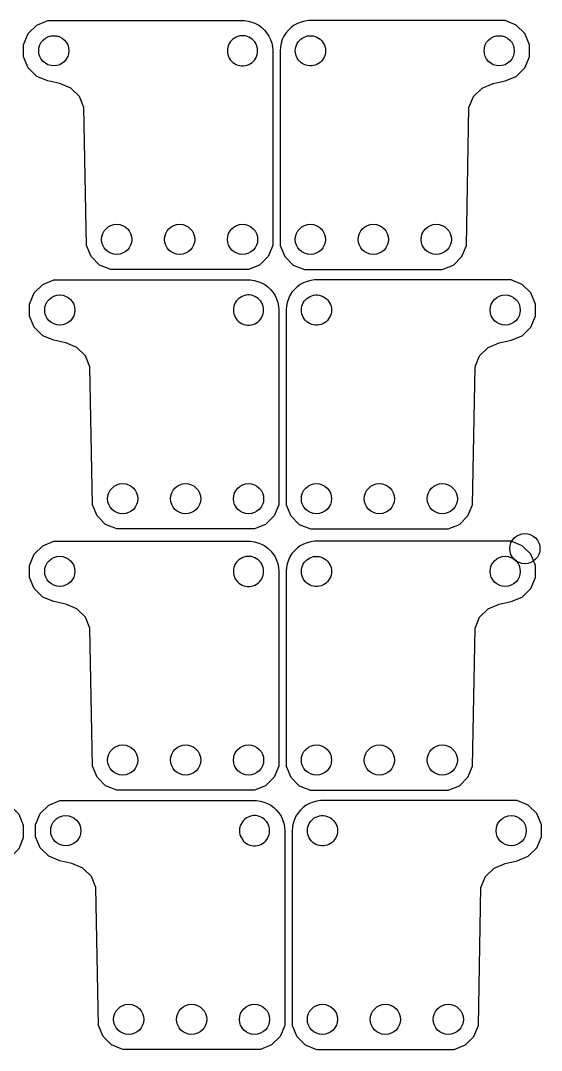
# Model space of a CAD drawing. Header units: millimetres. Extents: x 673 to 2234, y -140 to 410.
# Drawn here: x 1115 to 1218.5, y -75.2 to 129.5 of the extents above; entities that cross this region are included whole.
import ezdxf

# ---------------------------------------------------------------- set-up
doc = ezdxf.new("R2010")
doc.units = ezdxf.units.MM

msp = doc.modelspace()

# ---------------------------------------------------------------- linework, layer by layer
at = {"color": 7}
for p, q in [((1120.4, 129.53), (1159.47, 129.52)), ((1122.79, 129.53), (1159.47, 129.52)), ((1159.47, 129.52), (1160.22, 129.42)), ((1160.22, 129.42), (1160.95, 129.23)), ((1160.95, 129.23), (1161.65, 128.96)), ((1170.73, 129.23), (1170.03, 128.96)), ((1171.46, 129.42), (1170.73, 129.23)), ((1172.21, 129.52), (1171.46, 129.42)), ((1208.89, 129.53), (1172.21, 129.52)), ((1211.28, 129.53), (1172.21, 129.52)), ((1161.65, 128.96), (1162.31, 128.59)), ((1162.31, 128.59), (1162.92, 128.15)), ((1162.92, 128.15), (1163.47, 127.63)), ((1163.47, 127.63), (1163.95, 127.05)), ((1163.95, 127.05), (1164.35, 126.42)), ((1167.73, 127.05), (1167.32, 126.42)), ((1168.21, 127.63), (1167.73, 127.05)), ((1168.76, 128.15), (1168.21, 127.63)), ((1169.37, 128.59), (1168.76, 128.15)), ((1170.03, 128.96), (1169.37, 128.59)), ((1156.47, 124.97), (1156.31, 124.63)), ((1156.67, 125.29), (1156.47, 124.97)), ((1156.91, 125.58), (1156.67, 125.29)), ((1157.18, 125.84), (1156.91, 125.58)), ((1157.49, 126.06), (1157.18, 125.84)), ((1157.82, 126.24), (1157.49, 126.06)), ((1158.17, 126.38), (1157.82, 126.24)), ((1158.54, 126.47), (1158.17, 126.38)), ((1158.91, 126.52), (1158.54, 126.47)), ((1159.29, 126.52), (1158.91, 126.52)), ((1159.66, 126.47), (1159.29, 126.52)), ((1160.02, 126.38), (1159.66, 126.47)), ((1160.37, 126.24), (1160.02, 126.38)), ((1160.7, 126.06), (1160.37, 126.24)), ((1161.01, 125.84), (1160.7, 126.06)), ((1161.28, 125.58), (1161.01, 125.84)), ((1161.52, 125.29), (1161.28, 125.58)), ((1161.73, 124.97), (1161.52, 125.29)), ((1161.89, 124.63), (1161.73, 124.97)), ((1164.35, 126.42), (1164.68, 125.74)), ((1164.68, 125.74), (1164.91, 125.02)), ((1164.91, 125.02), (1165.05, 124.28)), ((1166.77, 125.02), (1166.63, 124.28)), ((1167, 125.74), (1166.77, 125.02)), ((1167.32, 126.42), (1167, 125.74)), ((1169.79, 124.63), (1169.95, 124.97)), ((1169.95, 124.97), (1170.16, 125.29)), ((1170.16, 125.29), (1170.4, 125.58)), ((1170.4, 125.58), (1170.67, 125.84)), ((1170.67, 125.84), (1170.97, 126.06)), ((1170.97, 126.06), (1171.31, 126.24)), ((1171.31, 126.24), (1171.66, 126.38)), ((1171.66, 126.38), (1172.02, 126.47)), ((1172.02, 126.47), (1172.39, 126.52)), ((1172.39, 126.52), (1172.77, 126.52)), ((1172.77, 126.52), (1173.14, 126.47)), ((1173.14, 126.47), (1173.51, 126.38)), ((1173.51, 126.38), (1173.86, 126.24)), ((1173.86, 126.24), (1174.19, 126.06)), ((1174.19, 126.06), (1174.49, 125.84)), ((1174.49, 125.84), (1174.77, 125.58)), ((1174.77, 125.58), (1175.01, 125.29)), ((1175.01, 125.29), (1175.21, 124.97)), ((1175.21, 124.97), (1175.37, 124.63)), ((1156.12, 123.9), (1156.1, 123.53)), ((1156.1, 123.53), (1156.12, 123.15)), ((1156.19, 124.27), (1156.12, 123.9)), ((1156.12, 123.15), (1156.19, 122.78)), ((1156.31, 124.63), (1156.19, 124.27)), ((1162, 124.27), (1161.89, 124.63)), ((1162.07, 123.9), (1162, 124.27)), ((1162, 122.78), (1162.07, 123.15)), ((1162.1, 123.53), (1162.07, 123.9)), ((1162.07, 123.15), (1162.1, 123.53)), ((1165.05, 124.28), (1165.1, 123.53)), ((1165.1, 123.53), (1165.1, 84.83)), ((1166.63, 124.28), (1166.58, 123.53)), ((1166.58, 123.53), (1166.58, 84.83)), ((1169.58, 123.53), (1169.61, 123.9)), ((1169.61, 123.15), (1169.58, 123.53)), ((1169.61, 123.9), (1169.68, 124.27)), ((1169.68, 122.78), (1169.61, 123.15)), ((1169.68, 124.27), (1169.79, 124.63)), ((1175.37, 124.63), (1175.49, 124.27)), ((1175.49, 124.27), (1175.56, 123.9)), ((1175.56, 123.15), (1175.49, 122.78)), ((1175.56, 123.9), (1175.58, 123.53)), ((1175.58, 123.53), (1175.56, 123.15)), ((1156.19, 122.78), (1156.31, 122.42)), ((1156.31, 122.42), (1156.47, 122.08)), ((1156.47, 122.08), (1156.67, 121.76)), ((1156.67, 121.76), (1156.91, 121.47)), ((1156.91, 121.47), (1157.18, 121.22)), ((1157.18, 121.22), (1157.49, 120.99)), ((1157.49, 120.99), (1157.82, 120.81)), ((1157.82, 120.81), (1158.17, 120.67)), ((1160.02, 120.67), (1160.37, 120.81)), ((1160.37, 120.81), (1160.7, 120.99)), ((1160.7, 120.99), (1161.01, 121.22)), ((1161.01, 121.22), (1161.28, 121.47)), ((1161.28, 121.47), (1161.52, 121.76)), ((1161.52, 121.76), (1161.73, 122.08)), ((1161.73, 122.08), (1161.89, 122.42)), ((1161.89, 122.42), (1162, 122.78)), ((1169.79, 122.42), (1169.68, 122.78)), ((1169.95, 122.08), (1169.79, 122.42)), ((1170.16, 121.76), (1169.95, 122.08)), ((1170.4, 121.47), (1170.16, 121.76)), ((1170.67, 121.22), (1170.4, 121.47)), ((1170.97, 120.99), (1170.67, 121.22)), ((1171.31, 120.81), (1170.97, 120.99)), ((1171.66, 120.67), (1171.31, 120.81)), ((1173.86, 120.81), (1173.51, 120.67)), ((1174.19, 120.99), (1173.86, 120.81)), ((1174.49, 121.22), (1174.19, 120.99)), ((1174.77, 121.47), (1174.49, 121.22)), ((1175.01, 121.76), (1174.77, 121.47)), ((1175.21, 122.08), (1175.01, 121.76)), ((1175.37, 122.42), (1175.21, 122.08)), ((1175.49, 122.78), (1175.37, 122.42)), ((1158.17, 120.67), (1158.54, 120.58)), ((1158.54, 120.58), (1158.91, 120.53)), ((1158.91, 120.53), (1159.29, 120.53)), ((1159.29, 120.53), (1159.66, 120.58)), ((1159.66, 120.58), (1160.02, 120.67)), ((1172.02, 120.58), (1171.66, 120.67)), ((1172.39, 120.53), (1172.02, 120.58)), ((1172.77, 120.53), (1172.39, 120.53)), ((1173.14, 120.58), (1172.77, 120.53)), ((1173.51, 120.67), (1173.14, 120.58)), ((1121.6, 77.98), (1160.67, 77.97)), ((1123.98, 77.98), (1160.67, 77.97)), ((1160.67, 77.97), (1161.41, 77.88)), ((1161.41, 77.88), (1162.14, 77.69)), ((1172.65, 77.88), (1171.92, 77.69)), ((1173.4, 77.97), (1172.65, 77.88)), ((1210.08, 77.98), (1173.4, 77.97)), ((1212.47, 77.98), (1173.4, 77.97)), ((1162.14, 77.69), (1162.85, 77.41)), ((1162.85, 77.41), (1163.51, 77.05)), ((1163.51, 77.05), (1164.12, 76.6)), ((1164.12, 76.6), (1164.66, 76.09)), ((1164.66, 76.09), (1165.14, 75.51)), ((1169.4, 76.09), (1168.92, 75.51)), ((1169.95, 76.6), (1169.4, 76.09)), ((1170.56, 77.05), (1169.95, 76.6)), ((1171.22, 77.41), (1170.56, 77.05)), ((1171.92, 77.69), (1171.22, 77.41)), ((1157.86, 73.74), (1157.66, 73.43)), ((1158.1, 74.03), (1157.86, 73.74)), ((1158.38, 74.29), (1158.1, 74.03)), ((1158.68, 74.51), (1158.38, 74.29)), ((1159.01, 74.7), (1158.68, 74.51)), ((1159.36, 74.83), (1159.01, 74.7)), ((1159.73, 74.93), (1159.36, 74.83)), ((1160.1, 74.98), (1159.73, 74.93)), ((1160.48, 74.98), (1160.1, 74.98)), ((1160.85, 74.93), (1160.48, 74.98)), ((1161.22, 74.83), (1160.85, 74.93)), ((1161.57, 74.7), (1161.22, 74.83)), ((1161.9, 74.51), (1161.57, 74.7)), ((1162.2, 74.29), (1161.9, 74.51)), ((1162.48, 74.03), (1162.2, 74.29)), ((1162.72, 73.74), (1162.48, 74.03)), ((1162.92, 73.43), (1162.72, 73.74)), ((1165.14, 75.51), (1165.55, 74.87)), ((1165.55, 74.87), (1165.87, 74.19)), ((1165.87, 74.19), (1166.1, 73.47)), ((1168.2, 74.19), (1167.96, 73.47)), ((1168.52, 74.87), (1168.2, 74.19)), ((1168.92, 75.51), (1168.52, 74.87)), ((1171.15, 73.43), (1171.35, 73.74)), ((1171.35, 73.74), (1171.59, 74.03)), ((1171.59, 74.03), (1171.86, 74.29)), ((1171.86, 74.29), (1172.17, 74.51)), ((1172.17, 74.51), (1172.5, 74.7)), ((1172.5, 74.7), (1172.85, 74.83)), ((1172.85, 74.83), (1173.21, 74.93)), ((1173.21, 74.93), (1173.59, 74.98)), ((1173.59, 74.98), (1173.96, 74.98)), ((1173.96, 74.98), (1174.34, 74.93)), ((1174.34, 74.93), (1174.7, 74.83)), ((1174.7, 74.83), (1175.05, 74.7)), ((1175.05, 74.7), (1175.38, 74.51)), ((1175.38, 74.51), (1175.69, 74.29)), ((1175.69, 74.29), (1175.96, 74.03)), ((1175.96, 74.03), (1176.2, 73.74)), ((1176.2, 73.74), (1176.4, 73.43)), ((1157.31, 72.36), (1157.29, 71.98)), ((1157.29, 71.98), (1157.31, 71.61)), ((1157.38, 72.73), (1157.31, 72.36)), ((1157.5, 73.09), (1157.38, 72.73)), ((1157.66, 73.43), (1157.5, 73.09)), ((1163.08, 73.09), (1162.92, 73.43)), ((1163.2, 72.73), (1163.08, 73.09)), ((1163.27, 72.36), (1163.2, 72.73)), ((1163.29, 71.98), (1163.27, 72.36)), ((1163.27, 71.61), (1163.29, 71.98)), ((1166.1, 73.47), (1166.24, 72.73)), ((1166.24, 72.73), (1166.29, 71.98)), ((1166.29, 71.98), (1166.29, 33.29)), ((1167.82, 72.73), (1167.78, 71.98)), ((1167.78, 71.98), (1167.78, 33.29)), ((1167.96, 73.47), (1167.82, 72.73)), ((1170.78, 71.98), (1170.8, 72.36)), ((1170.8, 71.61), (1170.78, 71.98)), ((1170.8, 72.36), (1170.87, 72.73)), ((1170.87, 72.73), (1170.99, 73.09)), ((1170.99, 73.09), (1171.15, 73.43)), ((1176.4, 73.43), (1176.57, 73.09)), ((1176.57, 73.09), (1176.68, 72.73)), ((1176.68, 72.73), (1176.75, 72.36)), ((1176.75, 72.36), (1176.78, 71.98)), ((1176.78, 71.98), (1176.75, 71.61)), ((1157.31, 71.61), (1157.38, 71.24)), ((1157.38, 71.24), (1157.5, 70.88)), ((1157.5, 70.88), (1157.66, 70.54)), ((1157.66, 70.54), (1157.86, 70.22)), ((1157.86, 70.22), (1158.1, 69.93)), ((1158.1, 69.93), (1158.38, 69.67)), ((1158.38, 69.67), (1158.68, 69.45)), ((1161.9, 69.45), (1162.2, 69.67)), ((1162.2, 69.67), (1162.48, 69.93)), ((1162.48, 69.93), (1162.72, 70.22)), ((1162.72, 70.22), (1162.92, 70.54)), ((1162.92, 70.54), (1163.08, 70.88)), ((1163.08, 70.88), (1163.2, 71.24)), ((1163.2, 71.24), (1163.27, 71.61)), ((1170.87, 71.24), (1170.8, 71.61)), ((1170.99, 70.88), (1170.87, 71.24)), ((1171.15, 70.54), (1170.99, 70.88)), ((1171.35, 70.22), (1171.15, 70.54)), ((1171.59, 69.93), (1171.35, 70.22)), ((1171.86, 69.67), (1171.59, 69.93)), ((1172.17, 69.45), (1171.86, 69.67)), ((1175.69, 69.67), (1175.38, 69.45)), ((1175.96, 69.93), (1175.69, 69.67)), ((1176.2, 70.22), (1175.96, 69.93)), ((1176.4, 70.54), (1176.2, 70.22)), ((1176.57, 70.88), (1176.4, 70.54)), ((1176.68, 71.24), (1176.57, 70.88)), ((1176.75, 71.61), (1176.68, 71.24)), ((1158.68, 69.45), (1159.01, 69.27)), ((1159.01, 69.27), (1159.36, 69.13)), ((1159.36, 69.13), (1159.73, 69.03)), ((1159.73, 69.03), (1160.1, 68.99)), ((1160.1, 68.99), (1160.48, 68.99)), ((1160.48, 68.99), (1160.85, 69.03)), ((1160.85, 69.03), (1161.22, 69.13)), ((1161.22, 69.13), (1161.57, 69.27)), ((1161.57, 69.27), (1161.9, 69.45)), ((1172.5, 69.27), (1172.17, 69.45)), ((1172.85, 69.13), (1172.5, 69.27)), ((1173.21, 69.03), (1172.85, 69.13)), ((1173.59, 68.99), (1173.21, 69.03)), ((1173.96, 68.99), (1173.59, 68.99)), ((1174.34, 69.03), (1173.96, 68.99)), ((1174.7, 69.13), (1174.34, 69.03)), ((1175.05, 69.27), (1174.7, 69.13)), ((1175.38, 69.45), (1175.05, 69.27)), ((1121.6, 26.03), (1160.67, 26.02)), ((1123.98, 26.03), (1160.67, 26.02)), ((1160.67, 26.02), (1161.41, 25.92)), ((1161.41, 25.92), (1162.14, 25.74)), ((1162.14, 25.74), (1162.85, 25.46)), ((1162.85, 25.46), (1163.51, 25.1)), ((1163.51, 25.1), (1164.12, 24.65)), ((1164.12, 24.65), (1164.66, 24.14)), ((1169.95, 24.65), (1169.4, 24.14)), ((1170.56, 25.1), (1169.95, 24.65)), ((1171.22, 25.46), (1170.56, 25.1)), ((1171.92, 25.74), (1171.22, 25.46)), ((1172.65, 25.92), (1171.92, 25.74)), ((1173.4, 26.02), (1172.65, 25.92)), ((1210.08, 26.03), (1173.4, 26.02)), ((1212.47, 26.03), (1173.4, 26.02)), ((1158.68, 22.56), (1158.38, 22.34)), ((1159.01, 22.74), (1158.68, 22.56)), ((1159.36, 22.88), (1159.01, 22.74)), ((1159.73, 22.98), (1159.36, 22.88)), ((1160.1, 23.02), (1159.73, 22.98)), ((1160.48, 23.02), (1160.1, 23.02)), ((1160.85, 22.98), (1160.48, 23.02)), ((1161.22, 22.88), (1160.85, 22.98)), ((1161.57, 22.74), (1161.22, 22.88)), ((1161.9, 22.56), (1161.57, 22.74)), ((1162.2, 22.34), (1161.9, 22.56)), ((1164.66, 24.14), (1165.14, 23.56)), ((1165.14, 23.56), (1165.55, 22.92)), ((1165.55, 22.92), (1165.87, 22.24)), ((1168.52, 22.92), (1168.2, 22.24)), ((1168.92, 23.56), (1168.52, 22.92)), ((1169.4, 24.14), (1168.92, 23.56)), ((1171.86, 22.34), (1172.17, 22.56)), ((1172.17, 22.56), (1172.5, 22.74)), ((1172.5, 22.74), (1172.85, 22.88)), ((1172.85, 22.88), (1173.21, 22.98)), ((1173.21, 22.98), (1173.59, 23.02)), ((1173.59, 23.02), (1173.96, 23.02)), ((1173.96, 23.02), (1174.34, 22.98)), ((1174.34, 22.98), (1174.7, 22.88)), ((1174.7, 22.88), (1175.05, 22.74)), ((1175.05, 22.74), (1175.38, 22.56)), ((1175.38, 22.56), (1175.69, 22.34)), ((1157.38, 20.78), (1157.31, 20.41)), ((1157.5, 21.13), (1157.38, 20.78)), ((1157.66, 21.47), (1157.5, 21.13)), ((1157.86, 21.79), (1157.66, 21.47)), ((1158.1, 22.08), (1157.86, 21.79)), ((1158.38, 22.34), (1158.1, 22.08)), ((1162.48, 22.08), (1162.2, 22.34)), ((1162.72, 21.79), (1162.48, 22.08)), ((1162.92, 21.47), (1162.72, 21.79)), ((1163.08, 21.13), (1162.92, 21.47)), ((1163.2, 20.78), (1163.08, 21.13)), ((1163.27, 20.41), (1163.2, 20.78)), ((1165.87, 22.24), (1166.1, 21.52)), ((1166.1, 21.52), (1166.24, 20.78)), ((1166.24, 20.78), (1166.29, 20.03)), ((1167.82, 20.78), (1167.78, 20.03)), ((1167.96, 21.52), (1167.82, 20.78)), ((1168.2, 22.24), (1167.96, 21.52)), ((1170.8, 20.41), (1170.87, 20.78)), ((1170.87, 20.78), (1170.99, 21.13)), ((1170.99, 21.13), (1171.15, 21.47)), ((1171.15, 21.47), (1171.35, 21.79)), ((1171.35, 21.79), (1171.59, 22.08)), ((1171.59, 22.08), (1171.86, 22.34)), ((1175.69, 22.34), (1175.96, 22.08)), ((1175.96, 22.08), (1176.2, 21.79)), ((1176.2, 21.79), (1176.4, 21.47)), ((1176.4, 21.47), (1176.57, 21.13)), ((1176.57, 21.13), (1176.68, 20.78)), ((1176.68, 20.78), (1176.75, 20.41)), ((1157.31, 20.41), (1157.29, 20.03)), ((1157.29, 20.03), (1157.31, 19.65)), ((1157.31, 19.65), (1157.38, 19.28)), ((1157.38, 19.28), (1157.5, 18.92)), ((1157.5, 18.92), (1157.66, 18.58)), ((1157.66, 18.58), (1157.86, 18.27)), ((1162.72, 18.27), (1162.92, 18.58)), ((1162.92, 18.58), (1163.08, 18.92)), ((1163.08, 18.92), (1163.2, 19.28)), ((1163.2, 19.28), (1163.27, 19.65)), ((1163.29, 20.03), (1163.27, 20.41)), ((1163.27, 19.65), (1163.29, 20.03)), ((1166.29, 20.03), (1166.29, -18.66)), ((1167.78, 20.03), (1167.78, -18.66)), ((1170.78, 20.03), (1170.8, 20.41)), ((1170.8, 19.65), (1170.78, 20.03)), ((1170.87, 19.28), (1170.8, 19.65)), ((1170.99, 18.92), (1170.87, 19.28)), ((1171.15, 18.58), (1170.99, 18.92)), ((1171.35, 18.27), (1171.15, 18.58)), ((1176.4, 18.58), (1176.2, 18.27)), ((1176.57, 18.92), (1176.4, 18.58)), ((1176.68, 19.28), (1176.57, 18.92)), ((1176.75, 19.65), (1176.68, 19.28)), ((1176.75, 20.41), (1176.78, 20.03)), ((1176.78, 20.03), (1176.75, 19.65)), ((1157.86, 18.27), (1158.1, 17.98)), ((1158.1, 17.98), (1158.38, 17.72)), ((1158.38, 17.72), (1158.68, 17.5)), ((1158.68, 17.5), (1159.01, 17.31)), ((1159.01, 17.31), (1159.36, 17.18)), ((1159.36, 17.18), (1159.73, 17.08)), ((1159.73, 17.08), (1160.1, 17.04)), ((1160.1, 17.04), (1160.48, 17.04)), ((1160.48, 17.04), (1160.85, 17.08)), ((1160.85, 17.08), (1161.22, 17.18)), ((1161.22, 17.18), (1161.57, 17.31)), ((1161.57, 17.31), (1161.9, 17.5)), ((1161.9, 17.5), (1162.2, 17.72)), ((1162.2, 17.72), (1162.48, 17.98)), ((1162.48, 17.98), (1162.72, 18.27)), ((1171.59, 17.98), (1171.35, 18.27)), ((1171.86, 17.72), (1171.59, 17.98)), ((1172.17, 17.5), (1171.86, 17.72)), ((1172.5, 17.31), (1172.17, 17.5)), ((1172.85, 17.18), (1172.5, 17.31)), ((1173.21, 17.08), (1172.85, 17.18)), ((1173.59, 17.04), (1173.21, 17.08)), ((1173.96, 17.04), (1173.59, 17.04)), ((1174.34, 17.08), (1173.96, 17.04)), ((1174.7, 17.18), (1174.34, 17.08)), ((1175.05, 17.31), (1174.7, 17.18)), ((1175.38, 17.5), (1175.05, 17.31)), ((1175.69, 17.72), (1175.38, 17.5)), ((1175.96, 17.98), (1175.69, 17.72)), ((1176.2, 18.27), (1175.96, 17.98)), ((1122.79, -25.52), (1161.86, -25.53)), ((1125.18, -25.52), (1161.86, -25.53)), ((1161.86, -25.53), (1162.61, -25.62)), ((1162.61, -25.62), (1163.34, -25.81)), ((1163.34, -25.81), (1164.04, -26.09)), ((1164.04, -26.09), (1164.7, -26.45)), ((1164.7, -26.45), (1165.31, -26.89)), ((1171.75, -26.45), (1171.14, -26.89)), ((1172.41, -26.09), (1171.75, -26.45)), ((1173.12, -25.81), (1172.41, -26.09)), ((1173.85, -25.62), (1173.12, -25.81)), ((1174.59, -25.53), (1173.85, -25.62)), ((1211.28, -25.52), (1174.59, -25.53)), ((1213.66, -25.52), (1174.59, -25.53)), ((1160.92, -28.57), (1160.56, -28.66)), ((1161.3, -28.52), (1160.92, -28.57)), ((1161.67, -28.52), (1161.3, -28.52)), ((1162.05, -28.57), (1161.67, -28.52)), ((1162.41, -28.66), (1162.05, -28.57)), ((1165.31, -26.89), (1165.86, -27.41)), ((1165.86, -27.41), (1166.34, -27.99)), ((1166.34, -27.99), (1166.74, -28.63)), ((1166.74, -28.63), (1167.06, -29.31)), ((1169.71, -28.63), (1169.39, -29.31)), ((1170.12, -27.99), (1169.71, -28.63)), ((1170.6, -27.41), (1170.12, -27.99)), ((1171.14, -26.89), (1170.6, -27.41)), ((1174.04, -28.66), (1174.41, -28.57)), ((1174.41, -28.57), (1174.78, -28.52)), ((1174.78, -28.52), (1175.16, -28.52)), ((1175.16, -28.52), (1175.53, -28.57)), ((1175.53, -28.57), (1175.9, -28.66)), ((1158.69, -30.41), (1158.58, -30.77)), ((1158.86, -30.07), (1158.69, -30.41)), ((1159.06, -29.75), (1158.86, -30.07)), ((1159.3, -29.46), (1159.06, -29.75)), ((1159.57, -29.21), (1159.3, -29.46)), ((1159.88, -28.98), (1159.57, -29.21)), ((1160.21, -28.8), (1159.88, -28.98)), ((1160.56, -28.66), (1160.21, -28.8)), ((1162.76, -28.8), (1162.41, -28.66)), ((1163.09, -28.98), (1162.76, -28.8)), ((1163.4, -29.21), (1163.09, -28.98)), ((1163.67, -29.46), (1163.4, -29.21)), ((1163.91, -29.75), (1163.67, -29.46)), ((1164.11, -30.07), (1163.91, -29.75)), ((1164.27, -30.41), (1164.11, -30.07)), ((1164.39, -30.77), (1164.27, -30.41)), ((1167.06, -29.31), (1167.3, -30.02)), ((1167.3, -30.02), (1167.44, -30.76)), ((1169.16, -30.02), (1169.02, -30.76)), ((1169.39, -29.31), (1169.16, -30.02)), ((1172.06, -30.77), (1172.18, -30.41)), ((1172.18, -30.41), (1172.34, -30.07)), ((1172.34, -30.07), (1172.54, -29.75)), ((1172.54, -29.75), (1172.78, -29.46)), ((1172.78, -29.46), (1173.06, -29.21)), ((1173.06, -29.21), (1173.36, -28.98)), ((1173.36, -28.98), (1173.69, -28.8)), ((1173.69, -28.8), (1174.04, -28.66)), ((1175.9, -28.66), (1176.25, -28.8)), ((1176.25, -28.8), (1176.58, -28.98)), ((1176.58, -28.98), (1176.88, -29.21)), ((1176.88, -29.21), (1177.16, -29.46)), ((1177.16, -29.46), (1177.4, -29.75)), ((1177.4, -29.75), (1177.6, -30.07)), ((1177.6, -30.07), (1177.76, -30.41)), ((1177.76, -30.41), (1177.88, -30.77)), ((1158.51, -31.14), (1158.48, -31.52)), ((1158.48, -31.52), (1158.51, -31.89)), ((1158.58, -30.77), (1158.51, -31.14)), ((1158.51, -31.89), (1158.58, -32.26)), ((1158.58, -32.26), (1158.69, -32.62)), ((1158.69, -32.62), (1158.86, -32.96)), ((1164.11, -32.96), (1164.27, -32.62)), ((1164.27, -32.62), (1164.39, -32.26)), ((1164.46, -31.14), (1164.39, -30.77)), ((1164.39, -32.26), (1164.46, -31.89)), ((1164.48, -31.52), (1164.46, -31.14)), ((1164.46, -31.89), (1164.48, -31.52)), ((1167.44, -30.76), (1167.48, -31.52)), ((1167.48, -31.52), (1167.48, -70.21)), ((1169.02, -30.76), (1168.97, -31.52)), ((1168.97, -31.52), (1168.97, -70.21)), ((1171.97, -31.52), (1171.99, -31.14)), ((1171.99, -31.89), (1171.97, -31.52)), ((1171.99, -31.14), (1172.06, -30.77)), ((1172.06, -32.26), (1171.99, -31.89)), ((1172.18, -32.62), (1172.06, -32.26)), ((1172.34, -32.96), (1172.18, -32.62)), ((1177.76, -32.62), (1177.6, -32.96)), ((1177.88, -32.26), (1177.76, -32.62)), ((1177.88, -30.77), (1177.95, -31.14)), ((1177.95, -31.89), (1177.88, -32.26)), ((1177.95, -31.14), (1177.97, -31.52)), ((1177.97, -31.52), (1177.95, -31.89)), ((1158.86, -32.96), (1159.06, -33.28)), ((1159.06, -33.28), (1159.3, -33.57)), ((1159.3, -33.57), (1159.57, -33.83)), ((1159.57, -33.83), (1159.88, -34.05)), ((1159.88, -34.05), (1160.21, -34.23)), ((1160.21, -34.23), (1160.56, -34.37)), ((1160.56, -34.37), (1160.92, -34.46)), ((1160.92, -34.46), (1161.3, -34.51)), ((1161.3, -34.51), (1161.67, -34.51)), ((1161.67, -34.51), (1162.05, -34.46)), ((1162.05, -34.46), (1162.41, -34.37)), ((1162.41, -34.37), (1162.76, -34.23)), ((1162.76, -34.23), (1163.09, -34.05)), ((1163.09, -34.05), (1163.4, -33.83)), ((1163.4, -33.83), (1163.67, -33.57)), ((1163.67, -33.57), (1163.91, -33.28)), ((1163.91, -33.28), (1164.11, -32.96)), ((1172.54, -33.28), (1172.34, -32.96)), ((1172.78, -33.57), (1172.54, -33.28)), ((1173.06, -33.83), (1172.78, -33.57)), ((1173.36, -34.05), (1173.06, -33.83)), ((1173.69, -34.23), (1173.36, -34.05)), ((1174.04, -34.37), (1173.69, -34.23)), ((1174.41, -34.46), (1174.04, -34.37)), ((1174.78, -34.51), (1174.41, -34.46)), ((1175.16, -34.51), (1174.78, -34.51)), ((1175.53, -34.46), (1175.16, -34.51)), ((1175.9, -34.37), (1175.53, -34.46)), ((1176.25, -34.23), (1175.9, -34.37)), ((1176.58, -34.05), (1176.25, -34.23)), ((1176.88, -33.83), (1176.58, -34.05)), ((1177.16, -33.57), (1176.88, -33.83)), ((1177.4, -33.28), (1177.16, -33.57)), ((1177.6, -32.96), (1177.4, -33.28))]:
    msp.add_line(p, q, dxfattribs=at)
for points in [[(1165.1, 84.83), (1164.18, 82.63), (1162.5, 80.94), (1160.29, 80.03), (1132.9, 80.03), (1130.7, 80.94), (1129.01, 82.63), (1128.1, 84.83), (1127.6, 112.22), (1126.68, 114.43), (1125, 116.11), (1122.79, 117.03), (1120.4, 117.53), (1118.2, 118.44), (1116.51, 120.13), (1115.6, 122.33), (1115.6, 124.72), (1116.51, 126.93), (1118.2, 128.61), (1120.4, 129.53), (1122.79, 129.53)], [(1166.58, 84.83), (1167.5, 82.63), (1169.18, 80.94), (1171.39, 80.03), (1198.78, 80.03), (1200.98, 80.94), (1202.67, 82.63), (1203.58, 84.83), (1204.08, 112.22), (1205, 114.43), (1206.68, 116.11), (1208.89, 117.03), (1211.28, 117.53), (1213.48, 118.44), (1215.17, 120.13), (1216.08, 122.33), (1216.08, 124.72), (1215.17, 126.93), (1213.48, 128.61), (1211.28, 129.53), (1208.89, 129.53)], [(1166.29, 33.29), (1165.38, 31.08), (1163.69, 29.39), (1161.48, 28.48), (1134.1, 28.48), (1131.89, 29.39), (1130.2, 31.08), (1129.29, 33.29), (1128.79, 60.67), (1127.88, 62.88), (1126.19, 64.57), (1123.98, 65.48), (1121.6, 65.98), (1119.39, 66.89), (1117.7, 68.58), (1116.79, 70.79), (1116.79, 73.17), (1117.7, 75.38), (1119.39, 77.07), (1121.6, 77.98), (1123.98, 77.98)], [(1167.78, 33.29), (1168.69, 31.08), (1170.38, 29.39), (1172.58, 28.48), (1199.97, 28.48), (1202.17, 29.39), (1203.86, 31.08), (1204.78, 33.29), (1205.28, 60.67), (1206.19, 62.88), (1207.88, 64.57), (1210.08, 65.48), (1212.47, 65.98), (1214.67, 66.89), (1216.36, 68.58), (1217.28, 70.79), (1217.28, 73.17), (1216.36, 75.38), (1214.67, 77.07), (1212.47, 77.98), (1210.08, 77.98)], [(1166.29, -18.66), (1165.38, -20.87), (1163.69, -22.56), (1161.48, -23.47), (1134.1, -23.47), (1131.89, -22.56), (1130.2, -20.87), (1129.29, -18.66), (1128.79, 8.72), (1127.88, 10.93), (1126.19, 12.62), (1123.98, 13.53), (1121.6, 14.03), (1119.39, 14.94), (1117.7, 16.63), (1116.79, 18.84), (1116.79, 21.22), (1117.7, 23.43), (1119.39, 25.12), (1121.6, 26.03), (1123.98, 26.03)], [(1167.78, -18.66), (1168.69, -20.87), (1170.38, -22.56), (1172.58, -23.47), (1199.97, -23.47), (1202.17, -22.56), (1203.86, -20.87), (1204.78, -18.66), (1205.28, 8.72), (1206.19, 10.93), (1207.88, 12.62), (1210.08, 13.53), (1212.47, 14.03), (1214.67, 14.94), (1216.36, 16.63), (1217.28, 18.84), (1217.28, 21.22), (1216.36, 23.43), (1214.67, 25.12), (1212.47, 26.03), (1210.08, 26.03)], [(1066.11, -70.38), (1067.02, -72.58), (1068.71, -74.27), (1070.92, -75.19), (1098.3, -75.19), (1100.51, -74.27), (1102.2, -72.58), (1103.11, -70.38), (1103.61, -42.99), (1104.52, -40.79), (1106.21, -39.1), (1108.42, -38.19), (1110.8, -37.69), (1113.01, -36.77), (1114.7, -35.08), (1115.61, -32.88), (1115.61, -30.49), (1114.7, -28.29), (1113.01, -26.6), (1110.8, -25.69), (1108.42, -25.69)], [(1167.48, -70.21), (1166.57, -72.42), (1164.88, -74.1), (1162.68, -75.02), (1135.29, -75.02), (1133.09, -74.1), (1131.4, -72.42), (1130.48, -70.21), (1129.98, -42.82), (1129.07, -40.62), (1127.38, -38.93), (1125.18, -38.02), (1122.79, -37.52), (1120.59, -36.6), (1118.9, -34.92), (1117.98, -32.71), (1117.98, -30.32), (1118.9, -28.12), (1120.59, -26.43), (1122.79, -25.52), (1125.18, -25.52)], [(1168.97, -70.21), (1169.88, -72.42), (1171.57, -74.1), (1173.78, -75.02), (1201.16, -75.02), (1203.37, -74.1), (1205.06, -72.42), (1205.97, -70.21), (1206.47, -42.82), (1207.38, -40.62), (1209.07, -38.93), (1211.28, -38.02), (1213.66, -37.52), (1215.87, -36.6), (1217.56, -34.92), (1218.47, -32.71), (1218.47, -30.32), (1217.56, -28.12), (1215.87, -26.43), (1213.66, -25.52), (1211.28, -25.52)]]:
    msp.add_lwpolyline(points, dxfattribs=at)
for centre in [(1121.6, 123.53), (1210.08, 123.53), (1134.1, 86.03), (1146.6, 86.03), (1159.1, 86.03), (1172.58, 86.03), (1185.08, 86.03), (1197.58, 86.03), (1122.79, 71.98), (1211.28, 71.98), (1135.29, 34.48), (1147.79, 34.48), (1160.29, 34.48), (1173.78, 34.48), (1186.28, 34.48), (1198.78, 34.48), (1215.19, 24.57), (1122.79, 20.03), (1211.28, 20.03), (1135.29, -17.47), (1147.79, -17.47), (1160.29, -17.47), (1173.78, -17.47), (1186.28, -17.47), (1198.78, -17.47), (1123.98, -31.52), (1212.47, -31.52), (1136.48, -69.02), (1148.98, -69.02), (1161.48, -69.02), (1174.97, -69.02), (1187.47, -69.02), (1199.97, -69.02)]:
    msp.add_circle(centre, 3, dxfattribs=at)

doc.saveas('drawing.dxf')
